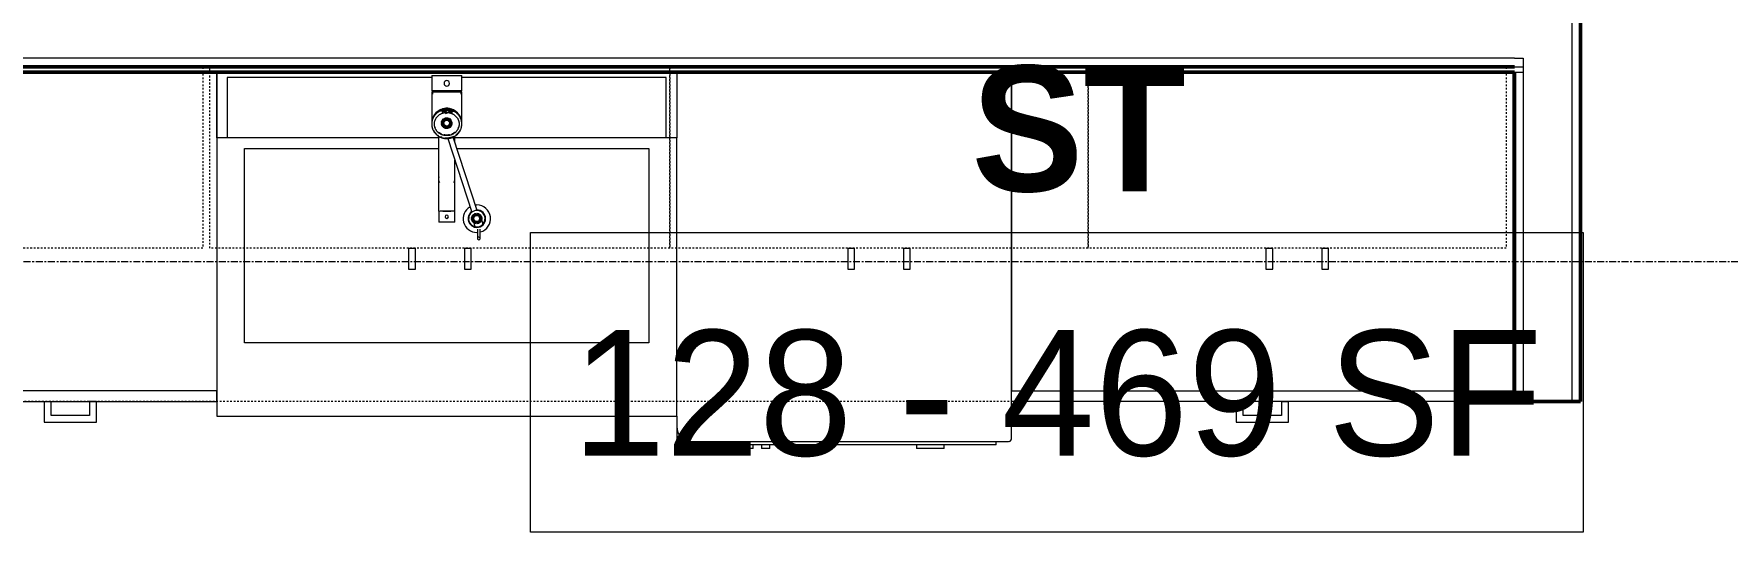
# Model space of a CAD drawing. Header units: inches. Extents: x -4266 to -1814, y 9706 to 12441.
# Drawn here: x -3291.8 to -3170.4, y 10147.8 to 10183.5 of the extents above; entities that cross this region are included whole.
import ezdxf

# ---------------------------------------------------------------- set-up
doc = ezdxf.new("R2010")
doc.units = ezdxf.units.IN
doc.header["$MEASUREMENT"] = 0
doc.linetypes.add('Dash', pattern=[0.25, 0.125, -0.125])
doc.linetypes.add('Grid Line 1_2_', pattern=[0.875, 0.5, -0.125, 0.125, -0.125])
for name, color, linetype, lineweight in [('A-AREA-IDEN', 2, 'Continuous', 9), ('A-GENM-2', 7, 'Continuous', 9), ('A-GENM-3', 250, 'Continuous', 50), ('A-WALL-3', 250, 'Continuous', 50), ('A-WALL-4', 10, 'Continuous', 13), ('P-SANR-FIXT-2', 7, 'Continuous', 9), ('Q-CASE-2', 7, 'Continuous', 9), ('Q-CASE-4', 7, 'Dash', 9), ('Q-CASE-HDLN-1', 7, 'Dash', 9), ('Q-SPCQ-2', 7, 'Continuous', 9), ('S-GRID-1', 1, 'Grid Line 1_2_', 9)]:
    doc.layers.add(name, color=color, linetype=linetype, lineweight=lineweight)
doc.styles.add('Century Gothic', font='ufonts.com_century-gothic.ttf', dxfattribs={"height": 9})
doc.styles.add('Century Gothic_B', font='GOTHICB.TTF', dxfattribs={"height": 9})

msp = doc.modelspace()

# ---------------------------------------------------------------- linework, layer by layer
at = {"layer": 'A-AREA-IDEN', "flags": 128}
msp.add_lwpolyline([(-3256.21428, 10169.28047), (-3180.70877, 10169.28047), (-3180.70877, 10147.78441), (-3256.21428, 10147.78441)], close=True, dxfattribs=at)
at = {"layer": 'A-GENM-2'}
for p, q in [((-3263.30641, 10180.55263), (-3263.30641, 10179.44968)), ((-3263.30641, 10180.55263), (-3261.14106, 10180.55263)), ((-3261.14106, 10179.44968), (-3261.14106, 10180.55263)), ((-3261.14106, 10179.44968), (-3263.30641, 10179.44968)), ((-3263.30641, 10179.37153), (-3263.30641, 10177.10775)), ((-3263.30641, 10179.37153), (-3261.14106, 10179.37153)), ((-3263.24736, 10179.44968), (-3263.24736, 10179.20919)), ((-3261.20011, 10179.20919), (-3261.20011, 10179.44968)), ((-3261.14106, 10177.10775), (-3261.14106, 10179.37153)), ((-3262.22374, 10177.93995), (-3262.1881, 10177.93928)), ((-3262.84255, 10176.26331), (-3262.80661, 10176.24052)), ((-3262.81429, 10176.20788), (-3262.81429, 10170.80853)), ((-3262.14266, 10176.03574), (-3260.42226, 10170.74088)), ((-3260.0485, 10170.86463), (-3261.76169, 10176.13728)), ((-3261.63319, 10175.74177), (-3261.63319, 10176.20788)), ((-3261.63319, 10170.80853), (-3261.63319, 10174.47597)), ((-3262.81429, 10173.13295), (-3262.81429, 10172.21581)), ((-3261.63319, 10172.21581), (-3261.63319, 10173.13295)), ((-3262.79417, 10170.80853), (-3262.81429, 10170.80853)), ((-3262.7946, 10170.80853), (-3262.7946, 10170.02113)), ((-3262.64132, 10170.80853), (-3262.72055, 10170.80853)), ((-3262.51901, 10170.80853), (-3262.62869, 10170.80853)), ((-3262.37658, 10170.80853), (-3262.50971, 10170.80853)), ((-3262.50917, 10170.80853), (-3262.37682, 10170.80853)), ((-3262.07587, 10170.80853), (-3262.3716, 10170.80853)), ((-3262.37149, 10170.80853), (-3262.07599, 10170.80853)), ((-3261.93776, 10170.80853), (-3262.07089, 10170.80853)), ((-3262.07065, 10170.80853), (-3261.9383, 10170.80853)), ((-3261.81878, 10170.80853), (-3261.92846, 10170.80853)), ((-3261.72692, 10170.80853), (-3261.80615, 10170.80853)), ((-3261.63319, 10170.80853), (-3261.7123, 10170.80853)), ((-3261.65287, 10170.02113), (-3261.65287, 10170.80853)), ((-3261.65287, 10170.02113), (-3262.7946, 10170.02113)), ((-3260.18059, 10169.69714), (-3260.31398, 10170.11977)), ((-3260.02263, 10169.52916), (-3260.02263, 10168.86402)), ((-3259.82578, 10168.86402), (-3259.82578, 10169.52916)), ((-3259.81574, 10170.27701), (-3259.76383, 10170.29339)), ((-3259.76383, 10170.29339), (-3259.63155, 10169.87424))]:
    msp.add_line(p, q, dxfattribs=at)
at = {"layer": 'A-GENM-2', "flags": 128}
for points in [[(-3262.22374, 10178.1368), (-3262.26682, 10178.13599), (-3262.30983, 10178.13354), (-3262.35271, 10178.12948), (-3262.39539, 10178.12379), (-3262.4378, 10178.11649), (-3262.47988, 10178.10759), (-3262.52156, 10178.09711), (-3262.56278, 10178.08506), (-3262.60346, 10178.07145), (-3262.64356, 10178.05631), (-3262.68299, 10178.03965), (-3262.72171, 10178.02152), (-3262.75965, 10178.00192), (-3262.79675, 10177.98089), (-3262.83295, 10177.95847), (-3262.86819, 10177.93468), (-3262.90241, 10177.90957), (-3262.93557, 10177.88316), (-3262.9676, 10177.85551), (-3262.99845, 10177.82665), (-3263.02808, 10177.79662), (-3263.05644, 10177.76548), (-3263.08347, 10177.73328), (-3263.10913, 10177.70005), (-3263.13338, 10177.66586), (-3263.15618, 10177.63076), (-3263.17749, 10177.59481), (-3263.19727, 10177.55806), (-3263.2155, 10177.52057), (-3263.23213, 10177.4824), (-3263.24714, 10177.44361), (-3263.2605, 10177.40427), (-3263.2722, 10177.36445), (-3263.2822, 10177.3242), (-3263.29049, 10177.28359), (-3263.29707, 10177.24269), (-3263.30191, 10177.20156), (-3263.305, 10177.16028), (-3263.30635, 10177.11892), (-3263.30641, 10177.10775)], [(-3262.22374, 10178.09542), (-3262.26682, 10178.0946), (-3262.30983, 10178.09216), (-3262.35271, 10178.08809), (-3262.39539, 10178.08241), (-3262.4378, 10178.07511), (-3262.47988, 10178.06621), (-3262.52156, 10178.05573), (-3262.56278, 10178.04367), (-3262.60346, 10178.03007), (-3262.64356, 10178.01492), (-3262.68299, 10177.99827), (-3262.72171, 10177.98013), (-3262.75965, 10177.96054), (-3262.79675, 10177.93951), (-3262.83295, 10177.91709), (-3262.86819, 10177.8933), (-3262.90241, 10177.86819), (-3262.93557, 10177.84178), (-3262.9676, 10177.81413), (-3262.99845, 10177.78526), (-3263.02808, 10177.75524), (-3263.05644, 10177.7241), (-3263.08347, 10177.69189), (-3263.10913, 10177.65867), (-3263.13338, 10177.62448), (-3263.15618, 10177.58938), (-3263.17749, 10177.55343), (-3263.19727, 10177.51667), (-3263.2155, 10177.47918), (-3263.23213, 10177.44102), (-3263.24714, 10177.40223), (-3263.2605, 10177.36289), (-3263.2722, 10177.32306), (-3263.2822, 10177.28281), (-3263.29049, 10177.2422), (-3263.29707, 10177.2013), (-3263.30191, 10177.16018), (-3263.305, 10177.1189), (-3263.30635, 10177.07754), (-3263.30641, 10177.06637)], [(-3262.22374, 10178.19042), (-3262.26703, 10178.18956), (-3262.31026, 10178.18696), (-3262.35335, 10178.18264), (-3262.39623, 10178.1766), (-3262.43883, 10178.16884), (-3262.48109, 10178.15939), (-3262.52294, 10178.14826), (-3262.56431, 10178.13546), (-3262.60514, 10178.12102), (-3262.64535, 10178.10496), (-3262.68489, 10178.0873), (-3262.72369, 10178.06808), (-3262.7617, 10178.04732), (-3262.79884, 10178.02505), (-3262.83506, 10178.00132), (-3262.87031, 10177.97616), (-3262.90452, 10177.94961), (-3262.93764, 10177.92171), (-3262.96962, 10177.89251), (-3263.0004, 10177.86206), (-3263.02994, 10177.83039), (-3263.0582, 10177.79758), (-3263.08512, 10177.76365), (-3263.11066, 10177.72868), (-3263.13478, 10177.69272), (-3263.15744, 10177.65582), (-3263.17861, 10177.61804), (-3263.19825, 10177.57945), (-3263.21634, 10177.5401), (-3263.23283, 10177.50006), (-3263.24772, 10177.4594), (-3263.26096, 10177.41817)], [(-3262.87031, 10177.97616), (-3262.90452, 10177.94961), (-3262.93764, 10177.92171), (-3262.96962, 10177.89251), (-3263.0004, 10177.86206), (-3263.02994, 10177.83039), (-3263.0582, 10177.79758), (-3263.08512, 10177.76365), (-3263.11066, 10177.72868), (-3263.13478, 10177.69272), (-3263.15744, 10177.65582), (-3263.17861, 10177.61804), (-3263.19825, 10177.57945), (-3263.21634, 10177.5401), (-3263.23283, 10177.50006)], [(-3262.87031, 10177.97616), (-3262.90452, 10177.94961), (-3262.93764, 10177.92171), (-3262.96962, 10177.89251), (-3263.0004, 10177.86206), (-3263.02994, 10177.83039), (-3263.0582, 10177.79758), (-3263.08512, 10177.76365), (-3263.11066, 10177.72868), (-3263.13478, 10177.69272), (-3263.15744, 10177.65582), (-3263.17861, 10177.61804), (-3263.19825, 10177.57945), (-3263.21634, 10177.5401), (-3263.23283, 10177.50006)], [(-3262.87031, 10177.97616), (-3262.90452, 10177.94961), (-3262.93764, 10177.92171), (-3262.96962, 10177.89251), (-3263.0004, 10177.86206), (-3263.02994, 10177.83039), (-3263.0582, 10177.79758), (-3263.08512, 10177.76365), (-3263.11066, 10177.72868), (-3263.13478, 10177.69272), (-3263.15744, 10177.65582), (-3263.17861, 10177.61804), (-3263.19825, 10177.57945), (-3263.21634, 10177.5401), (-3263.23283, 10177.50006)], [(-3262.87031, 10177.97616), (-3262.90452, 10177.94961), (-3262.93764, 10177.92171), (-3262.96962, 10177.89251), (-3263.0004, 10177.86206), (-3263.02994, 10177.83039), (-3263.0582, 10177.79758), (-3263.08512, 10177.76365), (-3263.11066, 10177.72868), (-3263.13478, 10177.69272), (-3263.15744, 10177.65582), (-3263.17861, 10177.61804), (-3263.19825, 10177.57945), (-3263.21634, 10177.5401), (-3263.23283, 10177.50006)], [(-3262.87031, 10177.97616), (-3262.90452, 10177.94961), (-3262.93764, 10177.92171), (-3262.96962, 10177.89251), (-3263.0004, 10177.86206), (-3263.02994, 10177.83039), (-3263.0582, 10177.79758), (-3263.08512, 10177.76365), (-3263.11066, 10177.72868), (-3263.13478, 10177.69272), (-3263.15744, 10177.65582), (-3263.17861, 10177.61804), (-3263.19825, 10177.57945), (-3263.21634, 10177.5401), (-3263.23283, 10177.50006)], [(-3263.10956, 10177.06637), (-3263.10886, 10177.09942), (-3263.10677, 10177.13242), (-3263.10328, 10177.16532), (-3263.09839, 10177.19807), (-3263.09213, 10177.23062), (-3263.08449, 10177.26292), (-3263.07549, 10177.29491), (-3263.06514, 10177.32655), (-3263.05345, 10177.3578), (-3263.04044, 10177.38859), (-3263.02613, 10177.41889), (-3263.01054, 10177.44864), (-3262.9937, 10177.47779), (-3262.97562, 10177.50631), (-3262.95633, 10177.53414), (-3262.93587, 10177.56124), (-3262.91426, 10177.58756), (-3262.89154, 10177.61307), (-3262.86774, 10177.63772), (-3262.8429, 10177.66146), (-3262.81705, 10177.68427), (-3262.79024, 10177.70609), (-3262.76251, 10177.7269), (-3262.7339, 10177.74666), (-3262.70445, 10177.76533), (-3262.67422, 10177.78288), (-3262.64325, 10177.79929), (-3262.6116, 10177.81453), (-3262.57931, 10177.82856), (-3262.54643, 10177.84137), (-3262.51302, 10177.85292), (-3262.47914, 10177.86322), (-3262.44483, 10177.87222), (-3262.41016, 10177.87992), (-3262.37519, 10177.88631), (-3262.33996, 10177.89137), (-3262.30454, 10177.8951), (-3262.26899, 10177.89748), (-3262.23336, 10177.89852), (-3262.22374, 10177.89857)], [(-3262.22374, 10178.19042), (-3262.26703, 10178.18956), (-3262.31026, 10178.18696), (-3262.35335, 10178.18264), (-3262.39623, 10178.1766), (-3262.43883, 10178.16884), (-3262.48109, 10178.15939), (-3262.52294, 10178.14826), (-3262.56431, 10178.13546), (-3262.60514, 10178.12102), (-3262.64535, 10178.10496), (-3262.68489, 10178.0873), (-3262.72369, 10178.06808), (-3262.7617, 10178.04732), (-3262.79884, 10178.02505), (-3262.83506, 10178.00132)], [(-3262.22374, 10178.19042), (-3262.26703, 10178.18956), (-3262.31026, 10178.18696), (-3262.35335, 10178.18264), (-3262.39623, 10178.1766), (-3262.43883, 10178.16884), (-3262.48109, 10178.15939), (-3262.52294, 10178.14826), (-3262.56431, 10178.13546), (-3262.60514, 10178.12102), (-3262.64535, 10178.10496), (-3262.68489, 10178.0873), (-3262.72369, 10178.06808), (-3262.7617, 10178.04732), (-3262.79884, 10178.02505), (-3262.83506, 10178.00132)], [(-3262.22374, 10178.19042), (-3262.26703, 10178.18956), (-3262.31026, 10178.18696), (-3262.35335, 10178.18264), (-3262.39623, 10178.1766), (-3262.43883, 10178.16884), (-3262.48109, 10178.15939), (-3262.52294, 10178.14826), (-3262.56431, 10178.13546), (-3262.60514, 10178.12102), (-3262.64535, 10178.10496), (-3262.68489, 10178.0873), (-3262.72369, 10178.06808), (-3262.7617, 10178.04732), (-3262.79884, 10178.02505), (-3262.83506, 10178.00132)], [(-3262.22374, 10178.19042), (-3262.26703, 10178.18956), (-3262.31026, 10178.18696), (-3262.35335, 10178.18264), (-3262.39623, 10178.1766), (-3262.43883, 10178.16884), (-3262.48109, 10178.15939), (-3262.52294, 10178.14826), (-3262.56431, 10178.13546), (-3262.60514, 10178.12102), (-3262.64535, 10178.10496), (-3262.68489, 10178.0873), (-3262.72369, 10178.06808), (-3262.7617, 10178.04732), (-3262.79884, 10178.02505), (-3262.83506, 10178.00132)], [(-3262.22374, 10178.19042), (-3262.26703, 10178.18956), (-3262.31026, 10178.18696), (-3262.35335, 10178.18264), (-3262.39623, 10178.1766), (-3262.43883, 10178.16884), (-3262.48109, 10178.15939), (-3262.52294, 10178.14826), (-3262.56431, 10178.13546), (-3262.60514, 10178.12102), (-3262.64535, 10178.10496), (-3262.68489, 10178.0873), (-3262.72369, 10178.06808), (-3262.7617, 10178.04732), (-3262.79884, 10178.02505), (-3262.83506, 10178.00132)], [(-3262.30454, 10177.93648), (-3262.26899, 10177.93886), (-3262.23336, 10177.9399), (-3262.22374, 10177.93995)], [(-3261.1924, 10177.43721), (-3261.2064, 10177.47818), (-3261.22203, 10177.51857), (-3261.23926, 10177.5583), (-3261.25807, 10177.59731), (-3261.27842, 10177.63553), (-3261.30028, 10177.67291), (-3261.32362, 10177.70939), (-3261.3484, 10177.7449), (-3261.37458, 10177.7794), (-3261.40211, 10177.81282), (-3261.43097, 10177.84511), (-3261.46109, 10177.87622), (-3261.49243, 10177.90611), (-3261.52494, 10177.93471), (-3261.55857, 10177.962), (-3261.59326, 10177.98791), (-3261.62896, 10178.01242), (-3261.66562, 10178.03548), (-3261.70316, 10178.05706), (-3261.74154, 10178.07712), (-3261.78069, 10178.09562), (-3261.82055, 10178.11255), (-3261.86105, 10178.12787), (-3261.90214, 10178.14156), (-3261.94374, 10178.15359), (-3261.98578, 10178.16395), (-3262.02821, 10178.17262), (-3262.07095, 10178.17959), (-3262.11393, 10178.18484), (-3262.15709, 10178.18837), (-3262.20036, 10178.19017), (-3262.22374, 10178.19042)], [(-3261.59326, 10177.98791), (-3261.62896, 10178.01242), (-3261.66562, 10178.03548), (-3261.70316, 10178.05706), (-3261.74154, 10178.07712), (-3261.78069, 10178.09562), (-3261.82055, 10178.11255), (-3261.86105, 10178.12787), (-3261.90214, 10178.14156), (-3261.94374, 10178.15359), (-3261.98578, 10178.16395), (-3262.02821, 10178.17262), (-3262.07095, 10178.17959), (-3262.11393, 10178.18484), (-3262.15709, 10178.18837), (-3262.20036, 10178.19017), (-3262.22374, 10178.19042)], [(-3261.59326, 10177.98791), (-3261.62896, 10178.01242), (-3261.66562, 10178.03548), (-3261.70316, 10178.05706), (-3261.74154, 10178.07712), (-3261.78069, 10178.09562), (-3261.82055, 10178.11255), (-3261.86105, 10178.12787), (-3261.90214, 10178.14156), (-3261.94374, 10178.15359), (-3261.98578, 10178.16395), (-3262.02821, 10178.17262), (-3262.07095, 10178.17959), (-3262.11393, 10178.18484), (-3262.15709, 10178.18837), (-3262.20036, 10178.19017), (-3262.22374, 10178.19042)], [(-3261.59326, 10177.98791), (-3261.62896, 10178.01242), (-3261.66562, 10178.03548), (-3261.70316, 10178.05706), (-3261.74154, 10178.07712), (-3261.78069, 10178.09562), (-3261.82055, 10178.11255), (-3261.86105, 10178.12787), (-3261.90214, 10178.14156), (-3261.94374, 10178.15359), (-3261.98578, 10178.16395), (-3262.02821, 10178.17262), (-3262.07095, 10178.17959), (-3262.11393, 10178.18484), (-3262.15709, 10178.18837), (-3262.20036, 10178.19017), (-3262.22374, 10178.19042)], [(-3261.59326, 10177.98791), (-3261.62896, 10178.01242), (-3261.66562, 10178.03548), (-3261.70316, 10178.05706), (-3261.74154, 10178.07712), (-3261.78069, 10178.09562), (-3261.82055, 10178.11255), (-3261.86105, 10178.12787), (-3261.90214, 10178.14156), (-3261.94374, 10178.15359), (-3261.98578, 10178.16395), (-3262.02821, 10178.17262), (-3262.07095, 10178.17959), (-3262.11393, 10178.18484), (-3262.15709, 10178.18837), (-3262.20036, 10178.19017), (-3262.22374, 10178.19042)], [(-3261.59326, 10177.98791), (-3261.62896, 10178.01242), (-3261.66562, 10178.03548), (-3261.70316, 10178.05706), (-3261.74154, 10178.07712), (-3261.78069, 10178.09562), (-3261.82055, 10178.11255), (-3261.86105, 10178.12787), (-3261.90214, 10178.14156), (-3261.94374, 10178.15359), (-3261.98578, 10178.16395), (-3262.02821, 10178.17262), (-3262.07095, 10178.17959), (-3262.11393, 10178.18484), (-3262.15709, 10178.18837), (-3262.20036, 10178.19017), (-3262.22374, 10178.19042)], [(-3261.14106, 10177.10775), (-3261.14193, 10177.14912), (-3261.14456, 10177.19043), (-3261.14893, 10177.23161), (-3261.15503, 10177.27257), (-3261.16287, 10177.31327), (-3261.17241, 10177.35362), (-3261.18365, 10177.39357), (-3261.19656, 10177.43305), (-3261.21113, 10177.47199), (-3261.22733, 10177.51033), (-3261.24513, 10177.54801), (-3261.26449, 10177.58497), (-3261.28539, 10177.62114), (-3261.30779, 10177.65648), (-3261.33166, 10177.69092), (-3261.35694, 10177.72441), (-3261.38361, 10177.75689), (-3261.41161, 10177.78833), (-3261.4409, 10177.81866), (-3261.47143, 10177.84783), (-3261.50315, 10177.87582), (-3261.53601, 10177.90257), (-3261.56995, 10177.92803), (-3261.60492, 10177.95218), (-3261.64086, 10177.97498), (-3261.67772, 10177.99638), (-3261.71544, 10178.01637), (-3261.75396, 10178.0349), (-3261.7932, 10178.05196), (-3261.83313, 10178.06751), (-3261.87366, 10178.08153), (-3261.91474, 10178.09401), (-3261.9563, 10178.10492), (-3261.99828, 10178.11425), (-3262.0406, 10178.12198), (-3262.08322, 10178.1281), (-3262.12605, 10178.1326), (-3262.16904, 10178.13549), (-3262.21211, 10178.13674), (-3262.22374, 10178.1368)], [(-3261.14106, 10177.06637), (-3261.14193, 10177.10774), (-3261.14456, 10177.14905), (-3261.14893, 10177.19022), (-3261.15503, 10177.23119), (-3261.16287, 10177.27188), (-3261.17241, 10177.31224), (-3261.18365, 10177.35219), (-3261.19656, 10177.39166), (-3261.21113, 10177.43061), (-3261.22733, 10177.46895), (-3261.24513, 10177.50663), (-3261.26449, 10177.54358), (-3261.28539, 10177.57976), (-3261.30779, 10177.61509), (-3261.33166, 10177.64953), (-3261.35694, 10177.68302), (-3261.38361, 10177.71551), (-3261.41161, 10177.74694), (-3261.4409, 10177.77727), (-3261.47143, 10177.80645), (-3261.50315, 10177.83444), (-3261.53601, 10177.86118), (-3261.56995, 10177.88665), (-3261.60492, 10177.9108), (-3261.64086, 10177.9336), (-3261.67772, 10177.955), (-3261.71544, 10177.97499), (-3261.75396, 10177.99352), (-3261.7932, 10178.01058), (-3261.83313, 10178.02613), (-3261.87366, 10178.04015), (-3261.91474, 10178.05263), (-3261.9563, 10178.06354), (-3261.99828, 10178.07286), (-3262.0406, 10178.08059), (-3262.08322, 10178.08672), (-3262.12605, 10178.09122), (-3262.16904, 10178.0941), (-3262.21211, 10178.09536), (-3262.22374, 10178.09542)], [(-3262.22374, 10177.89857), (-3262.1881, 10177.89789), (-3262.15252, 10177.89587), (-3262.11706, 10177.89251), (-3262.08177, 10177.88781), (-3262.04672, 10177.88178), (-3262.01197, 10177.87443), (-3261.97756, 10177.86577), (-3261.94355, 10177.85583), (-3261.91001, 10177.84461), (-3261.87699, 10177.83214), (-3261.84453, 10177.81843), (-3261.8127, 10177.80352), (-3261.78154, 10177.78743), (-3261.75111, 10177.77018), (-3261.72144, 10177.7518), (-3261.6926, 10177.73234), (-3261.66463, 10177.71181), (-3261.63757, 10177.69025), (-3261.61145, 10177.66771), (-3261.58634, 10177.64422), (-3261.56225, 10177.61981), (-3261.53923, 10177.59453), (-3261.51732, 10177.56842), (-3261.49655, 10177.54153), (-3261.47694, 10177.51389), (-3261.45854, 10177.48555), (-3261.44135, 10177.45657), (-3261.42542, 10177.42697), (-3261.41077, 10177.39682), (-3261.39741, 10177.36616), (-3261.38536, 10177.33503), (-3261.37464, 10177.30349), (-3261.36528, 10177.27158), (-3261.35727, 10177.23936), (-3261.35063, 10177.20688), (-3261.34538, 10177.17418), (-3261.34151, 10177.14131), (-3261.33904, 10177.10833), (-3261.33796, 10177.07529), (-3261.33791, 10177.06637)], [(-3261.22203, 10177.51857), (-3261.23926, 10177.5583), (-3261.25807, 10177.59731), (-3261.27842, 10177.63553), (-3261.30028, 10177.67291), (-3261.32362, 10177.70939), (-3261.3484, 10177.7449), (-3261.37458, 10177.7794), (-3261.40211, 10177.81282), (-3261.43097, 10177.84511), (-3261.46109, 10177.87622), (-3261.49243, 10177.90611), (-3261.52494, 10177.93471), (-3261.55857, 10177.962)], [(-3261.22203, 10177.51857), (-3261.23926, 10177.5583), (-3261.25807, 10177.59731), (-3261.27842, 10177.63553), (-3261.30028, 10177.67291), (-3261.32362, 10177.70939), (-3261.3484, 10177.7449), (-3261.37458, 10177.7794), (-3261.40211, 10177.81282), (-3261.43097, 10177.84511), (-3261.46109, 10177.87622), (-3261.49243, 10177.90611), (-3261.52494, 10177.93471), (-3261.55857, 10177.962)], [(-3261.22203, 10177.51857), (-3261.23926, 10177.5583), (-3261.25807, 10177.59731), (-3261.27842, 10177.63553), (-3261.30028, 10177.67291), (-3261.32362, 10177.70939), (-3261.3484, 10177.7449), (-3261.37458, 10177.7794), (-3261.40211, 10177.81282), (-3261.43097, 10177.84511), (-3261.46109, 10177.87622), (-3261.49243, 10177.90611), (-3261.52494, 10177.93471), (-3261.55857, 10177.962)], [(-3261.22203, 10177.51857), (-3261.23926, 10177.5583), (-3261.25807, 10177.59731), (-3261.27842, 10177.63553), (-3261.30028, 10177.67291), (-3261.32362, 10177.70939), (-3261.3484, 10177.7449), (-3261.37458, 10177.7794), (-3261.40211, 10177.81282), (-3261.43097, 10177.84511), (-3261.46109, 10177.87622), (-3261.49243, 10177.90611), (-3261.52494, 10177.93471), (-3261.55857, 10177.962)], [(-3261.22203, 10177.51857), (-3261.23926, 10177.5583), (-3261.25807, 10177.59731), (-3261.27842, 10177.63553), (-3261.30028, 10177.67291), (-3261.32362, 10177.70939), (-3261.3484, 10177.7449), (-3261.37458, 10177.7794), (-3261.40211, 10177.81282), (-3261.43097, 10177.84511), (-3261.46109, 10177.87622), (-3261.49243, 10177.90611), (-3261.52494, 10177.93471), (-3261.55857, 10177.962)], [(-3263.30641, 10177.10775), (-3263.30554, 10177.06637), (-3263.30291, 10177.02506), (-3263.29855, 10176.98389), (-3263.29244, 10176.94292), (-3263.28461, 10176.90223), (-3263.27506, 10176.86187), (-3263.26382, 10176.82192), (-3263.25091, 10176.78245)], [(-3263.30641, 10177.06637), (-3263.30554, 10177.02499), (-3263.30291, 10176.98368), (-3263.29855, 10176.94251), (-3263.29244, 10176.90154), (-3263.28461, 10176.86085), (-3263.27506, 10176.82049), (-3263.26382, 10176.78054), (-3263.25091, 10176.74107), (-3263.23634, 10176.70212), (-3263.22014, 10176.66378), (-3263.20235, 10176.6261), (-3263.18298, 10176.58915), (-3263.16208, 10176.55297), (-3263.13968, 10176.51764), (-3263.11582, 10176.4832), (-3263.09053, 10176.44971), (-3263.06386, 10176.41722), (-3263.03586, 10176.38579), (-3263.00657, 10176.35546), (-3262.97604, 10176.32628), (-3262.94432, 10176.29829), (-3262.91147, 10176.27155), (-3262.87753, 10176.24608), (-3262.84255, 10176.22193), (-3262.80661, 10176.19913), (-3262.76975, 10176.17773), (-3262.73203, 10176.15774), (-3262.69352, 10176.13921), (-3262.65427, 10176.12215), (-3262.61435, 10176.1066), (-3262.57381, 10176.09258), (-3262.53274, 10176.0801), (-3262.49118, 10176.06919), (-3262.4492, 10176.05987), (-3262.40687, 10176.05214), (-3262.36426, 10176.04601), (-3262.32142, 10176.04151), (-3262.27844, 10176.03863), (-3262.23537, 10176.03737), (-3262.22374, 10176.03731)], [(-3263.27254, 10177.37644), (-3263.28245, 10177.33429), (-3263.29066, 10177.29177), (-3263.29717, 10177.24895), (-3263.30195, 10177.20592), (-3263.30502, 10177.16272), (-3263.30635, 10177.11944), (-3263.30595, 10177.07613), (-3263.30382, 10177.03288), (-3263.29996, 10176.98975), (-3263.29439, 10176.94681), (-3263.28709, 10176.90412), (-3263.2781, 10176.86176), (-3263.26742, 10176.81979), (-3263.25507, 10176.77829)], [(-3263.27254, 10177.37644), (-3263.28245, 10177.33429), (-3263.29066, 10177.29177), (-3263.29717, 10177.24895), (-3263.30195, 10177.20592), (-3263.30502, 10177.16272), (-3263.30635, 10177.11944), (-3263.30595, 10177.07613), (-3263.30382, 10177.03288), (-3263.29996, 10176.98975), (-3263.29439, 10176.94681), (-3263.28709, 10176.90412), (-3263.2781, 10176.86176), (-3263.26742, 10176.81979), (-3263.25507, 10176.77829)], [(-3263.27254, 10177.37644), (-3263.28245, 10177.33429), (-3263.29066, 10177.29177), (-3263.29717, 10177.24895), (-3263.30195, 10177.20592), (-3263.30502, 10177.16272), (-3263.30635, 10177.11944), (-3263.30595, 10177.07613), (-3263.30382, 10177.03288), (-3263.29996, 10176.98975), (-3263.29439, 10176.94681), (-3263.28709, 10176.90412), (-3263.2781, 10176.86176), (-3263.26742, 10176.81979), (-3263.25507, 10176.77829)], [(-3263.27254, 10177.37644), (-3263.28245, 10177.33429), (-3263.29066, 10177.29177), (-3263.29717, 10177.24895), (-3263.30195, 10177.20592), (-3263.30502, 10177.16272), (-3263.30635, 10177.11944), (-3263.30595, 10177.07613), (-3263.30382, 10177.03288), (-3263.29996, 10176.98975), (-3263.29439, 10176.94681), (-3263.28709, 10176.90412), (-3263.2781, 10176.86176), (-3263.26742, 10176.81979), (-3263.25507, 10176.77829)], [(-3263.27254, 10177.37644), (-3263.28245, 10177.33429), (-3263.29066, 10177.29177), (-3263.29717, 10177.24895), (-3263.30195, 10177.20592), (-3263.30502, 10177.16272), (-3263.30635, 10177.11944), (-3263.30595, 10177.07613), (-3263.30382, 10177.03288), (-3263.29996, 10176.98975), (-3263.29439, 10176.94681), (-3263.28709, 10176.90412), (-3263.2781, 10176.86176), (-3263.26742, 10176.81979), (-3263.25507, 10176.77829)], [(-3263.27254, 10177.37644), (-3263.28245, 10177.33429), (-3263.29066, 10177.29177), (-3263.29717, 10177.24895), (-3263.30195, 10177.20592), (-3263.30502, 10177.16272), (-3263.30635, 10177.11944), (-3263.30595, 10177.07613), (-3263.30382, 10177.03288), (-3263.29996, 10176.98975), (-3263.29439, 10176.94681), (-3263.28709, 10176.90412), (-3263.2781, 10176.86176), (-3263.26742, 10176.81979), (-3263.25507, 10176.77829)], [(-3263.20821, 10176.65719), (-3263.18941, 10176.61819), (-3263.16906, 10176.57996), (-3263.1472, 10176.54258), (-3263.12386, 10176.5061), (-3263.09908, 10176.47059), (-3263.0729, 10176.4361), (-3263.04536, 10176.40268), (-3263.01651, 10176.37038), (-3262.98639, 10176.33927), (-3262.95505, 10176.30939), (-3262.92253, 10176.28078), (-3262.88891, 10176.2535), (-3262.85421, 10176.22758), (-3262.81851, 10176.20307), (-3262.78186, 10176.18001), (-3262.74431, 10176.15844), (-3262.70593, 10176.13838), (-3262.66678, 10176.11987), (-3262.62692, 10176.10294), (-3262.58642, 10176.08762), (-3262.54534, 10176.07394), (-3262.50374, 10176.0619), (-3262.46169, 10176.05154), (-3262.41926, 10176.04287), (-3262.37652, 10176.03591), (-3262.33354, 10176.03065), (-3262.29038, 10176.02712), (-3262.24711, 10176.02532), (-3262.22374, 10176.02507)], [(-3263.20821, 10176.65719), (-3263.18941, 10176.61819), (-3263.16906, 10176.57996), (-3263.1472, 10176.54258), (-3263.12386, 10176.5061), (-3263.09908, 10176.47059), (-3263.0729, 10176.4361), (-3263.04536, 10176.40268), (-3263.01651, 10176.37038), (-3262.98639, 10176.33927), (-3262.95505, 10176.30939), (-3262.92253, 10176.28078), (-3262.88891, 10176.2535)], [(-3263.20821, 10176.65719), (-3263.18941, 10176.61819), (-3263.16906, 10176.57996), (-3263.1472, 10176.54258), (-3263.12386, 10176.5061), (-3263.09908, 10176.47059), (-3263.0729, 10176.4361), (-3263.04536, 10176.40268), (-3263.01651, 10176.37038), (-3262.98639, 10176.33927), (-3262.95505, 10176.30939), (-3262.92253, 10176.28078), (-3262.88891, 10176.2535)], [(-3263.20821, 10176.65719), (-3263.18941, 10176.61819), (-3263.16906, 10176.57996), (-3263.1472, 10176.54258), (-3263.12386, 10176.5061), (-3263.09908, 10176.47059), (-3263.0729, 10176.4361), (-3263.04536, 10176.40268), (-3263.01651, 10176.37038), (-3262.98639, 10176.33927), (-3262.95505, 10176.30939), (-3262.92253, 10176.28078), (-3262.88891, 10176.2535)], [(-3263.20821, 10176.65719), (-3263.18941, 10176.61819), (-3263.16906, 10176.57996), (-3263.1472, 10176.54258), (-3263.12386, 10176.5061), (-3263.09908, 10176.47059), (-3263.0729, 10176.4361), (-3263.04536, 10176.40268), (-3263.01651, 10176.37038), (-3262.98639, 10176.33927), (-3262.95505, 10176.30939), (-3262.92253, 10176.28078), (-3262.88891, 10176.2535)], [(-3263.20821, 10176.65719), (-3263.18941, 10176.61819), (-3263.16906, 10176.57996), (-3263.1472, 10176.54258), (-3263.12386, 10176.5061), (-3263.09908, 10176.47059), (-3263.0729, 10176.4361), (-3263.04536, 10176.40268), (-3263.01651, 10176.37038), (-3262.98639, 10176.33927), (-3262.95505, 10176.30939), (-3262.92253, 10176.28078), (-3262.88891, 10176.2535)], [(-3263.16208, 10176.59435), (-3263.13968, 10176.55902), (-3263.11582, 10176.52458), (-3263.09053, 10176.49109), (-3263.06386, 10176.4586), (-3263.03586, 10176.42717), (-3263.00657, 10176.39684), (-3262.97604, 10176.36766), (-3262.94432, 10176.33968)], [(-3262.22374, 10176.23416), (-3262.25937, 10176.23484), (-3262.29495, 10176.23686), (-3262.33041, 10176.24022), (-3262.3657, 10176.24492), (-3262.40075, 10176.25095), (-3262.43551, 10176.2583), (-3262.46992, 10176.26696), (-3262.50392, 10176.2769), (-3262.53746, 10176.28812), (-3262.57049, 10176.30059), (-3262.60294, 10176.3143), (-3262.63478, 10176.32921), (-3262.66593, 10176.3453), (-3262.69637, 10176.36255), (-3262.72603, 10176.38093), (-3262.75487, 10176.40039), (-3262.78284, 10176.42092), (-3262.80991, 10176.44248), (-3262.83602, 10176.46502), (-3262.86114, 10176.48851), (-3262.88522, 10176.51292), (-3262.90824, 10176.5382), (-3262.93015, 10176.56431), (-3262.95093, 10176.5912), (-3262.97053, 10176.61884), (-3262.98894, 10176.64718), (-3263.00612, 10176.67616), (-3263.02205, 10176.70576), (-3263.03671, 10176.73591), (-3263.05007, 10176.76657), (-3263.06211, 10176.7977), (-3263.07283, 10176.82924), (-3263.0822, 10176.86115), (-3263.0902, 10176.89337), (-3263.09684, 10176.92585), (-3263.1021, 10176.95855), (-3263.10596, 10176.99142), (-3263.10844, 10177.0244), (-3263.10951, 10177.05744), (-3263.10956, 10177.06637)], [(-3263.03671, 10176.77729), (-3263.05007, 10176.80796), (-3263.06211, 10176.83908), (-3263.06624, 10176.85124)], [(-3262.60294, 10176.35568), (-3262.63478, 10176.37059), (-3262.66593, 10176.38669), (-3262.69637, 10176.40393), (-3262.72603, 10176.42231), (-3262.75487, 10176.44178), (-3262.78284, 10176.4623), (-3262.80991, 10176.48386)], [(-3261.33791, 10177.06637), (-3261.33861, 10177.03331), (-3261.34071, 10177.00031), (-3261.3442, 10176.96741), (-3261.34908, 10176.93466), (-3261.35534, 10176.90211), (-3261.36298, 10176.86981), (-3261.37198, 10176.83782), (-3261.38234, 10176.80618), (-3261.39402, 10176.77493), (-3261.40703, 10176.74414), (-3261.42134, 10176.71384), (-3261.43693, 10176.68409), (-3261.45378, 10176.65494), (-3261.47185, 10176.62642), (-3261.49114, 10176.59859), (-3261.5116, 10176.57149), (-3261.53321, 10176.54517), (-3261.55593, 10176.51966), (-3261.57973, 10176.49501), (-3261.60457, 10176.47127), (-3261.63042, 10176.44846), (-3261.65723, 10176.42664), (-3261.68497, 10176.40583), (-3261.71358, 10176.38607), (-3261.74302, 10176.3674), (-3261.77325, 10176.34985), (-3261.80422, 10176.33344), (-3261.83588, 10176.3182), (-3261.86817, 10176.30417), (-3261.90104, 10176.29136), (-3261.93445, 10176.27981), (-3261.96834, 10176.26951), (-3262.00264, 10176.26051), (-3262.03731, 10176.25281), (-3262.07229, 10176.24642), (-3262.10752, 10176.24136), (-3262.14293, 10176.23763), (-3262.17849, 10176.23525), (-3262.21412, 10176.23421), (-3262.22374, 10176.23416)], [(-3262.22374, 10176.03731), (-3262.18066, 10176.03813), (-3262.13764, 10176.04057), (-3262.09476, 10176.04464), (-3262.05208, 10176.05032), (-3262.00967, 10176.05762), (-3261.96759, 10176.06652), (-3261.92591, 10176.077), (-3261.88469, 10176.08906), (-3261.84401, 10176.10267), (-3261.80392, 10176.11781), (-3261.76448, 10176.13446), (-3261.72576, 10176.1526), (-3261.68782, 10176.17219), (-3261.65073, 10176.19322), (-3261.61453, 10176.21564), (-3261.57929, 10176.23943), (-3261.54506, 10176.26455), (-3261.51191, 10176.29095), (-3261.47988, 10176.3186), (-3261.44902, 10176.34747), (-3261.41939, 10176.37749), (-3261.39104, 10176.40863), (-3261.36401, 10176.44084), (-3261.33834, 10176.47406), (-3261.31409, 10176.50825), (-3261.29129, 10176.54335), (-3261.26998, 10176.5793), (-3261.2502, 10176.61606), (-3261.23198, 10176.65355), (-3261.21535, 10176.69171), (-3261.20033, 10176.7305), (-3261.18697, 10176.76984), (-3261.17528, 10176.80967), (-3261.16527, 10176.84992), (-3261.15698, 10176.89053), (-3261.15041, 10176.93143), (-3261.14557, 10176.97255), (-3261.14247, 10177.01383), (-3261.14112, 10177.05519), (-3261.14106, 10177.06637)], [(-3261.63042, 10176.48985), (-3261.65723, 10176.46802), (-3261.68497, 10176.44721), (-3261.71358, 10176.42746), (-3261.74302, 10176.40878), (-3261.77325, 10176.39123), (-3261.80422, 10176.37482), (-3261.83588, 10176.35959), (-3261.86817, 10176.34555)], [(-3261.54506, 10176.30593), (-3261.51191, 10176.33233), (-3261.47988, 10176.35999), (-3261.44902, 10176.38885)], [(-3261.54296, 10176.26589), (-3261.50984, 10176.29378), (-3261.47786, 10176.32298), (-3261.44707, 10176.35344), (-3261.41753, 10176.3851), (-3261.38928, 10176.41792), (-3261.36236, 10176.45184), (-3261.33682, 10176.48681), (-3261.3127, 10176.52277), (-3261.29003, 10176.55967), (-3261.26886, 10176.59745), (-3261.24922, 10176.63604)], [(-3261.54296, 10176.26589), (-3261.50984, 10176.29378), (-3261.47786, 10176.32298), (-3261.44707, 10176.35344), (-3261.41753, 10176.3851), (-3261.38928, 10176.41792), (-3261.36236, 10176.45184), (-3261.33682, 10176.48681), (-3261.3127, 10176.52277), (-3261.29003, 10176.55967), (-3261.26886, 10176.59745), (-3261.24922, 10176.63604)], [(-3261.54296, 10176.26589), (-3261.50984, 10176.29378), (-3261.47786, 10176.32298), (-3261.44707, 10176.35344), (-3261.41753, 10176.3851), (-3261.38928, 10176.41792), (-3261.36236, 10176.45184), (-3261.33682, 10176.48681), (-3261.3127, 10176.52277), (-3261.29003, 10176.55967), (-3261.26886, 10176.59745), (-3261.24922, 10176.63604)], [(-3261.54296, 10176.26589), (-3261.50984, 10176.29378), (-3261.47786, 10176.32298), (-3261.44707, 10176.35344), (-3261.41753, 10176.3851), (-3261.38928, 10176.41792), (-3261.36236, 10176.45184), (-3261.33682, 10176.48681), (-3261.3127, 10176.52277), (-3261.29003, 10176.55967), (-3261.26886, 10176.59745), (-3261.24922, 10176.63604)], [(-3261.54296, 10176.26589), (-3261.50984, 10176.29378), (-3261.47786, 10176.32298), (-3261.44707, 10176.35344), (-3261.41753, 10176.3851), (-3261.38928, 10176.41792), (-3261.36236, 10176.45184), (-3261.33682, 10176.48681), (-3261.3127, 10176.52277), (-3261.29003, 10176.55967), (-3261.26886, 10176.59745), (-3261.24922, 10176.63604)], [(-3261.54296, 10176.26589), (-3261.50984, 10176.29378), (-3261.47786, 10176.32298), (-3261.44707, 10176.35344), (-3261.41753, 10176.3851), (-3261.38928, 10176.41792), (-3261.36236, 10176.45184), (-3261.33682, 10176.48681), (-3261.3127, 10176.52277), (-3261.29003, 10176.55967), (-3261.26886, 10176.59745), (-3261.24922, 10176.63604)], [(-3261.38234, 10176.84756), (-3261.39402, 10176.81631), (-3261.40703, 10176.78552)], [(-3261.18697, 10176.81122), (-3261.17528, 10176.85105), (-3261.16527, 10176.8913), (-3261.15698, 10176.93191), (-3261.15041, 10176.97281), (-3261.14557, 10177.01393), (-3261.14247, 10177.05521), (-3261.14112, 10177.09658), (-3261.14106, 10177.10775)], [(-3261.18651, 10176.79733), (-3261.17493, 10176.83905), (-3261.16503, 10176.88121), (-3261.15681, 10176.92373), (-3261.15031, 10176.96654), (-3261.14552, 10177.00958), (-3261.14246, 10177.05277), (-3261.14112, 10177.09606), (-3261.14152, 10177.13936), (-3261.14365, 10177.18261), (-3261.14751, 10177.22574), (-3261.15309, 10177.26869), (-3261.16038, 10177.31137), (-3261.16937, 10177.35373), (-3261.18005, 10177.3957)], [(-3261.18651, 10176.79733), (-3261.17493, 10176.83905), (-3261.16503, 10176.88121), (-3261.15681, 10176.92373), (-3261.15031, 10176.96654), (-3261.14552, 10177.00958), (-3261.14246, 10177.05277), (-3261.14112, 10177.09606), (-3261.14152, 10177.13936), (-3261.14365, 10177.18261), (-3261.14751, 10177.22574), (-3261.15309, 10177.26869), (-3261.16038, 10177.31137), (-3261.16937, 10177.35373), (-3261.18005, 10177.3957)], [(-3261.18651, 10176.79733), (-3261.17493, 10176.83905), (-3261.16503, 10176.88121), (-3261.15681, 10176.92373), (-3261.15031, 10176.96654), (-3261.14552, 10177.00958), (-3261.14246, 10177.05277), (-3261.14112, 10177.09606), (-3261.14152, 10177.13936), (-3261.14365, 10177.18261), (-3261.14751, 10177.22574), (-3261.15309, 10177.26869), (-3261.16038, 10177.31137), (-3261.16937, 10177.35373), (-3261.18005, 10177.3957)], [(-3261.18651, 10176.79733), (-3261.17493, 10176.83905), (-3261.16503, 10176.88121), (-3261.15681, 10176.92373), (-3261.15031, 10176.96654), (-3261.14552, 10177.00958), (-3261.14246, 10177.05277), (-3261.14112, 10177.09606), (-3261.14152, 10177.13936), (-3261.14365, 10177.18261), (-3261.14751, 10177.22574), (-3261.15309, 10177.26869), (-3261.16038, 10177.31137), (-3261.16937, 10177.35373), (-3261.18005, 10177.3957)], [(-3261.18651, 10176.79733), (-3261.17493, 10176.83905), (-3261.16503, 10176.88121), (-3261.15681, 10176.92373), (-3261.15031, 10176.96654), (-3261.14552, 10177.00958), (-3261.14246, 10177.05277), (-3261.14112, 10177.09606), (-3261.14152, 10177.13936), (-3261.14365, 10177.18261), (-3261.14751, 10177.22574), (-3261.15309, 10177.26869), (-3261.16038, 10177.31137), (-3261.16937, 10177.35373), (-3261.18005, 10177.3957)], [(-3261.18651, 10176.79733), (-3261.17493, 10176.83905), (-3261.16503, 10176.88121), (-3261.15681, 10176.92373), (-3261.15031, 10176.96654), (-3261.14552, 10177.00958), (-3261.14246, 10177.05277), (-3261.14112, 10177.09606), (-3261.14152, 10177.13936), (-3261.14365, 10177.18261), (-3261.14751, 10177.22574), (-3261.15309, 10177.26869), (-3261.16038, 10177.31137), (-3261.16937, 10177.35373), (-3261.18005, 10177.3957)], [(-3262.84733, 10176.22286), (-3262.81851, 10176.20307), (-3262.78186, 10176.18001), (-3262.74431, 10176.15844), (-3262.70593, 10176.13838), (-3262.66678, 10176.11987), (-3262.62692, 10176.10294), (-3262.58642, 10176.08762), (-3262.54534, 10176.07394), (-3262.50374, 10176.0619), (-3262.46169, 10176.05154), (-3262.41926, 10176.04287), (-3262.37652, 10176.03591), (-3262.33354, 10176.03065), (-3262.29038, 10176.02712), (-3262.24711, 10176.02532), (-3262.22374, 10176.02507)], [(-3262.84733, 10176.22286), (-3262.81851, 10176.20307), (-3262.78186, 10176.18001), (-3262.74431, 10176.15844), (-3262.70593, 10176.13838), (-3262.66678, 10176.11987), (-3262.62692, 10176.10294), (-3262.58642, 10176.08762), (-3262.54534, 10176.07394), (-3262.50374, 10176.0619), (-3262.46169, 10176.05154), (-3262.41926, 10176.04287), (-3262.37652, 10176.03591), (-3262.33354, 10176.03065), (-3262.29038, 10176.02712), (-3262.24711, 10176.02532), (-3262.22374, 10176.02507)], [(-3262.84733, 10176.22286), (-3262.81851, 10176.20307), (-3262.78186, 10176.18001), (-3262.74431, 10176.15844), (-3262.70593, 10176.13838), (-3262.66678, 10176.11987), (-3262.62692, 10176.10294), (-3262.58642, 10176.08762), (-3262.54534, 10176.07394), (-3262.50374, 10176.0619), (-3262.46169, 10176.05154), (-3262.41926, 10176.04287), (-3262.37652, 10176.03591), (-3262.33354, 10176.03065), (-3262.29038, 10176.02712), (-3262.24711, 10176.02532), (-3262.22374, 10176.02507)], [(-3262.84733, 10176.22286), (-3262.81851, 10176.20307), (-3262.78186, 10176.18001), (-3262.74431, 10176.15844), (-3262.70593, 10176.13838), (-3262.66678, 10176.11987), (-3262.62692, 10176.10294), (-3262.58642, 10176.08762), (-3262.54534, 10176.07394), (-3262.50374, 10176.0619), (-3262.46169, 10176.05154), (-3262.41926, 10176.04287), (-3262.37652, 10176.03591), (-3262.33354, 10176.03065), (-3262.29038, 10176.02712), (-3262.24711, 10176.02532), (-3262.22374, 10176.02507)], [(-3262.84733, 10176.22286), (-3262.81851, 10176.20307), (-3262.78186, 10176.18001), (-3262.74431, 10176.15844), (-3262.70593, 10176.13838), (-3262.66678, 10176.11987), (-3262.62692, 10176.10294), (-3262.58642, 10176.08762), (-3262.54534, 10176.07394), (-3262.50374, 10176.0619), (-3262.46169, 10176.05154), (-3262.41926, 10176.04287), (-3262.37652, 10176.03591), (-3262.33354, 10176.03065), (-3262.29038, 10176.02712), (-3262.24711, 10176.02532), (-3262.22374, 10176.02507)], [(-3262.65427, 10176.16354), (-3262.61435, 10176.14798), (-3262.57381, 10176.13396)], [(-3262.22374, 10176.27554), (-3262.25937, 10176.27622), (-3262.29495, 10176.27824), (-3262.33041, 10176.2816), (-3262.3657, 10176.2863), (-3262.40075, 10176.29234)], [(-3262.36426, 10176.0874), (-3262.32142, 10176.08289), (-3262.27844, 10176.08001), (-3262.23537, 10176.07875), (-3262.22374, 10176.07869)], [(-3262.03731, 10176.29419), (-3262.07229, 10176.2878), (-3262.10752, 10176.28274), (-3262.14293, 10176.27901), (-3262.17849, 10176.27663), (-3262.21412, 10176.27559), (-3262.22374, 10176.27554)], [(-3262.22374, 10176.02507), (-3262.18044, 10176.02594), (-3262.13721, 10176.02853), (-3262.09413, 10176.03286), (-3262.05125, 10176.0389), (-3262.00864, 10176.04665), (-3261.96638, 10176.0561), (-3261.92453, 10176.06723), (-3261.88316, 10176.08003), (-3261.84234, 10176.09447), (-3261.80212, 10176.11054), (-3261.76258, 10176.12819), (-3261.72378, 10176.14742), (-3261.68578, 10176.16818), (-3261.64863, 10176.19044), (-3261.61241, 10176.21418), (-3261.59051, 10176.22981)], [(-3262.22374, 10176.02507), (-3262.18044, 10176.02594), (-3262.13721, 10176.02853), (-3262.09413, 10176.03286), (-3262.05125, 10176.0389), (-3262.00864, 10176.04665), (-3261.96638, 10176.0561), (-3261.92453, 10176.06723), (-3261.88316, 10176.08003), (-3261.84234, 10176.09447), (-3261.80212, 10176.11054), (-3261.76258, 10176.12819), (-3261.72378, 10176.14742), (-3261.68578, 10176.16818), (-3261.64863, 10176.19044), (-3261.61241, 10176.21418)], [(-3262.22374, 10176.02507), (-3262.18044, 10176.02594), (-3262.13721, 10176.02853), (-3262.09413, 10176.03286), (-3262.05125, 10176.0389), (-3262.00864, 10176.04665), (-3261.96638, 10176.0561), (-3261.92453, 10176.06723), (-3261.88316, 10176.08003), (-3261.84234, 10176.09447), (-3261.80212, 10176.11054), (-3261.76258, 10176.12819), (-3261.72378, 10176.14742), (-3261.68578, 10176.16818), (-3261.64863, 10176.19044), (-3261.61241, 10176.21418)], [(-3262.22374, 10176.02507), (-3262.18044, 10176.02594), (-3262.13721, 10176.02853), (-3262.09413, 10176.03286), (-3262.05125, 10176.0389), (-3262.00864, 10176.04665), (-3261.96638, 10176.0561), (-3261.92453, 10176.06723), (-3261.88316, 10176.08003), (-3261.84234, 10176.09447), (-3261.80212, 10176.11054), (-3261.76258, 10176.12819), (-3261.72378, 10176.14742), (-3261.68578, 10176.16818), (-3261.64863, 10176.19044), (-3261.61241, 10176.21418)], [(-3262.22374, 10176.02507), (-3262.18044, 10176.02594), (-3262.13721, 10176.02853), (-3262.09413, 10176.03286), (-3262.05125, 10176.0389), (-3262.00864, 10176.04665), (-3261.96638, 10176.0561), (-3261.92453, 10176.06723), (-3261.88316, 10176.08003), (-3261.84234, 10176.09447), (-3261.80212, 10176.11054), (-3261.76258, 10176.12819), (-3261.72378, 10176.14742), (-3261.68578, 10176.16818), (-3261.64863, 10176.19044), (-3261.61241, 10176.21418)], [(-3262.22374, 10176.02507), (-3262.18044, 10176.02594), (-3262.13721, 10176.02853), (-3262.09413, 10176.03286), (-3262.05125, 10176.0389), (-3262.00864, 10176.04665), (-3261.96638, 10176.0561), (-3261.92453, 10176.06723), (-3261.88316, 10176.08003), (-3261.84234, 10176.09447), (-3261.80212, 10176.11054), (-3261.76258, 10176.12819), (-3261.72378, 10176.14742), (-3261.68578, 10176.16818), (-3261.64863, 10176.19044), (-3261.61241, 10176.21418)], [(-3262.22374, 10176.07869), (-3262.18066, 10176.07951), (-3262.13764, 10176.08195), (-3262.09476, 10176.08602), (-3262.05208, 10176.09171), (-3262.00967, 10176.099)], [(-3261.96759, 10176.1079), (-3261.92591, 10176.11838), (-3261.88469, 10176.13044), (-3261.84401, 10176.14405), (-3261.80392, 10176.15919), (-3261.76448, 10176.17584), (-3261.72576, 10176.19398)]]:
    msp.add_lwpolyline(points, dxfattribs=at)
at = {"layer": 'A-GENM-2'}
for centre, radius, start, end in [((-3262.22374, 10179.98618), 0.19685, 90, 270), ((-3262.22374, 10179.98618), 0.19685, 270, 90), ((-3262.22374, 10177.10775), 1.08268, 127.5889399, 159.7352493), ((-3262.22374, 10177.10775), 1.08268, 90, 125.1857747), ((-3262.22374, 10177.10775), 1.08268, 55.3366853, 90), ((-3262.22374, 10177.10775), 1.08268, 20.2647507, 52.4110601), ((-3262.22374, 10177.10775), 1.08268, 165, 195), ((-3262.22374, 10177.10775), 1.08268, 204.556362, 232.4110601), ((-3262.22374, 10177.10775), 1.08268, 307.5889399, 336.3624966), ((-3262.22374, 10177.10775), 1.08268, 345, 15), ((-3262.22374, 10177.10775), 1.08268, 235.4022278, 270), ((-3262.22374, 10177.10775), 1.08268, 270, 304.5977722), ((-3262.22374, 10170.41831), 0.11811, 90, 270), ((-3262.22374, 10170.41831), 0.11811, 270, 90), ((-3260.06427, 10170.27612), 0.98425, 120, 270), ((-3260.06427, 10170.27612), 0.62992, 125.7262222, 270), ((-3260.06427, 10170.27612), 0.59055, 90, 258.6397061), ((-3260.06427, 10170.27612), 0.98425, 90, 96.8708945), ((-3260.06427, 10170.27612), 0.98425, 285, 90), ((-3260.06427, 10170.27612), 0.62992, 270, 90), ((-3260.06427, 10170.27612), 0.59055, 317.1165352, 90), ((-3260.06427, 10170.27612), 0.59055, 258.6397061, 270), ((-3260.06427, 10170.27612), 0.59055, 270, 317.1165352), ((-3260.06427, 10170.27612), 0.98425, 270, 273.6245605)]:
    msp.add_arc(centre, radius, start, end, dxfattribs=at)
for centre, major_axis, ratio, start_param, end_param in [((-3262.22374, 10173.13295), (-0.59055, 0), 0.906307787, 6.021385919, 6.806784083), ((-3262.22374, 10173.13295), (-0.59055, 0), 0.906307787, 2.617993878, 3.403392041), ((-3259.92421, 10168.86402), (-0.09843, 0), 0.984807753, 4.71238898, 7.853981634), ((-3259.92421, 10168.86402), (-0.09843, 0), 0.984807753, 1.570796327, 4.71238898)]:
    msp.add_ellipse(centre, major_axis=major_axis, ratio=ratio, start_param=start_param, end_param=end_param, dxfattribs=at)
at = {"layer": 'A-GENM-3'}
for centre, start, end in [((-3262.23129, 10177.13168), 125.031882, 305.031882), ((-3262.23129, 10177.13168), 305.031882, 125.031882), ((-3260.07146, 10170.28821), 90, 270), ((-3260.07146, 10170.28821), 270, 90)]:
    msp.add_arc(centre, 0.29528, start, end, dxfattribs=at)
for points in [[(-3262.29521, 10178.12921), (-3262.42561, 10178.06217), (-3262.52892, 10178.00611), (-3262.60515, 10177.96101)], [(-3262.36464, 10177.90341), (-3262.3212, 10177.91586), (-3262.27423, 10177.92974), (-3262.22374, 10177.94505)], [(-3262.22374, 10178.13144), (-3262.23566, 10178.13157), (-3262.25951, 10178.13133), (-3262.28331, 10178.13008), (-3262.29521, 10178.12921)], [(-3262.15226, 10178.12921), (-3262.16416, 10178.13008), (-3262.18797, 10178.13133), (-3262.21181, 10178.13157), (-3262.22374, 10178.13144)], [(-3261.79379, 10177.93148), (-3261.87222, 10177.98077), (-3261.99171, 10178.04667), (-3262.15226, 10178.12921)]]:
    msp.add_open_spline(points, degree=3, dxfattribs=at)
at = {"layer": 'A-WALL-3'}
for p, q in [((-3180.88483, 10157.1644), (-3180.88483, 10265.56899)), ((-3310.85014, 10181.1644), (-3185.63483, 10181.1644)), ((-3185.63483, 10181.1644), (-3310.85014, 10181.1644)), ((-3310.85014, 10180.7894), (-3185.63483, 10180.7894)), ((-3185.63483, 10180.7894), (-3185.63483, 10157.1644)), ((-3185.63483, 10157.1644), (-3180.88483, 10157.1644))]:
    msp.add_line(p, q, dxfattribs=at)
at = {"layer": 'A-WALL-4'}
for p, q in [((-3181.50983, 10264.94399), (-3181.50983, 10157.1644)), ((-3185.63483, 10181.7894), (-3336.97374, 10181.7894)), ((-3185.63483, 10181.7894), (-3185.00983, 10181.7894)), ((-3185.00983, 10181.7894), (-3185.00983, 10181.1644)), ((-3185.63483, 10181.1644), (-3185.00983, 10181.1644)), ((-3185.63483, 10180.7894), (-3185.00983, 10180.7894)), ((-3185.00983, 10181.1644), (-3185.00983, 10180.7894)), ((-3185.00983, 10181.1644), (-3185.00983, 10180.7894)), ((-3185.00983, 10180.7894), (-3185.00983, 10157.1644))]:
    msp.add_line(p, q, dxfattribs=at)
at = {"layer": 'P-SANR-FIXT-2'}
for p, q in [((-3262.81096, 10176.06704), (-3278.72374, 10176.06704)), ((-3278.72374, 10176.06704), (-3278.72374, 10156.11122)), ((-3276.72374, 10161.35797), (-3276.72374, 10175.31378)), ((-3276.72374, 10175.31378), (-3262.80856, 10175.31378)), ((-3245.72374, 10176.06704), (-3261.59051, 10176.06704)), ((-3261.50118, 10175.31378), (-3247.72374, 10175.31378)), ((-3247.72374, 10175.31378), (-3247.72374, 10161.35797)), ((-3245.72374, 10156.11122), (-3245.72374, 10176.06704)), ((-3247.72374, 10161.35797), (-3276.72374, 10161.35797)), ((-3278.72374, 10156.11122), (-3245.72374, 10156.11122))]:
    msp.add_line(p, q, dxfattribs=at)
at = {"layer": 'Q-CASE-2'}
for p, q in [((-3278.72374, 10180.7894), (-3278.72374, 10157.9144)), ((-3278.72374, 10176.06704), (-3278.72374, 10180.7894)), ((-3278.72374, 10180.7894), (-3278.72374, 10176.06704)), ((-3277.97374, 10180.4144), (-3277.97374, 10176.06704)), ((-3263.30641, 10180.4144), (-3277.97374, 10180.4144)), ((-3246.47374, 10180.4144), (-3261.14106, 10180.4144)), ((-3246.47374, 10176.06704), (-3246.47374, 10180.4144)), ((-3221.72374, 10180.7894), (-3221.72374, 10157.9144)), ((-3185.72374, 10157.9144), (-3185.72374, 10180.7894)), ((-3264.96218, 10168.1644), (-3264.47374, 10168.1644)), ((-3264.96218, 10168.1644), (-3264.96218, 10166.66514)), ((-3264.47374, 10166.66514), (-3264.47374, 10168.1644)), ((-3260.96218, 10168.1644), (-3260.47374, 10168.1644)), ((-3260.96218, 10168.1644), (-3260.96218, 10166.66514)), ((-3260.47374, 10166.66514), (-3260.47374, 10168.1644)), ((-3233.46218, 10168.1644), (-3232.97374, 10168.1644)), ((-3233.46218, 10168.1644), (-3233.46218, 10166.66514)), ((-3232.97374, 10166.66514), (-3232.97374, 10168.1644)), ((-3229.46218, 10168.1644), (-3228.97374, 10168.1644)), ((-3229.46218, 10168.1644), (-3229.46218, 10166.66514)), ((-3228.97374, 10166.66514), (-3228.97374, 10168.1644)), ((-3203.46218, 10168.1644), (-3202.97374, 10168.1644)), ((-3203.46218, 10168.1644), (-3203.46218, 10166.66514)), ((-3202.97374, 10166.66514), (-3202.97374, 10168.1644)), ((-3199.46218, 10168.1644), (-3198.97374, 10168.1644)), ((-3199.46218, 10168.1644), (-3199.46218, 10166.66514)), ((-3198.97374, 10166.66514), (-3198.97374, 10168.1644)), ((-3264.96218, 10166.66514), (-3264.47374, 10166.66514)), ((-3260.96218, 10166.66514), (-3260.47374, 10166.66514)), ((-3233.46218, 10166.66514), (-3232.97374, 10166.66514)), ((-3229.46218, 10166.66514), (-3228.97374, 10166.66514)), ((-3203.46218, 10166.66514), (-3202.97374, 10166.66514)), ((-3199.46218, 10166.66514), (-3198.97374, 10166.66514)), ((-3278.72374, 10157.9144), (-3299.72374, 10157.9144)), ((-3299.72374, 10157.1644), (-3278.72374, 10157.1644)), ((-3291.09874, 10157.1644), (-3290.59936, 10157.1644)), ((-3291.09874, 10157.1644), (-3291.09874, 10155.6644)), ((-3290.59936, 10156.16377), (-3290.59936, 10157.1644)), ((-3287.34874, 10157.1644), (-3287.84811, 10157.1644)), ((-3287.84811, 10157.1644), (-3287.84811, 10156.16377)), ((-3287.34874, 10155.6644), (-3287.34874, 10157.1644)), ((-3278.72374, 10157.1644), (-3278.72374, 10157.9144)), ((-3221.72374, 10157.1644), (-3221.72374, 10157.9144)), ((-3221.72374, 10157.9144), (-3185.72374, 10157.9144)), ((-3185.72374, 10157.1644), (-3221.72374, 10157.1644)), ((-3205.59874, 10157.1644), (-3205.59874, 10155.6644)), ((-3205.09936, 10157.1644), (-3205.59874, 10157.1644)), ((-3205.09936, 10156.16377), (-3205.09936, 10157.1644)), ((-3202.34811, 10157.1644), (-3201.84874, 10157.1644)), ((-3202.34811, 10157.1644), (-3202.34811, 10156.16377)), ((-3201.84874, 10155.6644), (-3201.84874, 10157.1644)), ((-3185.72374, 10157.9144), (-3185.72374, 10157.1644)), ((-3287.84811, 10156.16377), (-3290.59936, 10156.16377)), ((-3202.34811, 10156.16377), (-3205.09936, 10156.16377)), ((-3291.09874, 10155.6644), (-3287.34874, 10155.6644)), ((-3205.59874, 10155.6644), (-3201.84874, 10155.6644))]:
    msp.add_line(p, q, dxfattribs=at)
at = {"layer": 'Q-CASE-4'}
for p, q in [((-3309.72374, 10181.1644), (-3279.72374, 10181.1644)), ((-3279.72374, 10181.1644), (-3279.72374, 10168.1644)), ((-3279.22374, 10168.1644), (-3279.22374, 10181.1644)), ((-3279.22374, 10181.1644), (-3246.22374, 10181.1644)), ((-3246.22374, 10181.1644), (-3246.22374, 10168.1644)), ((-3246.22374, 10168.1644), (-3246.22374, 10181.1644)), ((-3246.22374, 10181.1644), (-3216.22374, 10181.1644)), ((-3216.22374, 10181.1644), (-3216.22374, 10168.1644)), ((-3216.22374, 10168.1644), (-3216.22374, 10181.1644)), ((-3216.22374, 10181.1644), (-3186.22374, 10181.1644)), ((-3186.22374, 10181.1644), (-3186.22374, 10168.1644)), ((-3279.72374, 10168.1644), (-3309.72374, 10168.1644)), ((-3246.22374, 10168.1644), (-3279.22374, 10168.1644)), ((-3216.22374, 10168.1644), (-3246.22374, 10168.1644)), ((-3186.22374, 10168.1644), (-3216.22374, 10168.1644))]:
    msp.add_line(p, q, dxfattribs=at)
at = {"layer": 'Q-CASE-HDLN-1'}
msp.add_line((-3185.63483, 10157.1644), (-3321.85014, 10157.1644), dxfattribs=at)
at = {"layer": 'Q-SPCQ-2'}
for p, q in [((-3245.72374, 10180.7894), (-3245.72374, 10176.06704)), ((-3221.72374, 10154.48625), (-3221.72374, 10180.7894)), ((-3245.72374, 10156.11122), (-3245.72374, 10155.36125)), ((-3245.72374, 10155.36125), (-3245.72374, 10154.48625)), ((-3245.52689, 10154.2894), (-3244.65189, 10154.2894)), ((-3244.65189, 10154.2894), (-3221.92059, 10154.2894)), ((-3244.6308, 10154.0394), (-3244.6308, 10154.28958)), ((-3222.81668, 10154.0394), (-3244.6308, 10154.0394)), ((-3242.00763, 10154.0394), (-3242.00763, 10153.7894)), ((-3241.41708, 10153.7894), (-3242.00763, 10153.7894)), ((-3241.41708, 10153.7894), (-3241.41708, 10154.0394)), ((-3240.82653, 10154.0394), (-3240.82653, 10153.7894)), ((-3240.23598, 10153.7894), (-3240.82653, 10153.7894)), ((-3240.23598, 10153.7894), (-3240.23598, 10154.0394)), ((-3239.64543, 10154.0394), (-3239.64543, 10153.7894)), ((-3239.05487, 10153.7894), (-3239.64543, 10153.7894)), ((-3239.05487, 10153.7894), (-3239.05487, 10154.0394)), ((-3238.46432, 10154.0394), (-3238.46432, 10153.7894)), ((-3237.87377, 10153.7894), (-3238.46432, 10153.7894)), ((-3237.87377, 10153.7894), (-3237.87377, 10154.0394)), ((-3228.51628, 10154.0394), (-3228.51628, 10153.7894)), ((-3227.53203, 10153.7894), (-3228.51628, 10153.7894)), ((-3226.54778, 10153.7894), (-3227.53203, 10153.7894)), ((-3226.54778, 10153.7894), (-3226.54778, 10154.0394)), ((-3222.81668, 10154.0394), (-3222.81668, 10154.2894))]:
    msp.add_line(p, q, dxfattribs=at)
for centre, radius, start, end in [((-3244.65189, 10155.36125), 1.07185, 180, 270), ((-3245.52689, 10154.48625), 0.19685, 180, 270), ((-3221.92059, 10154.48625), 0.19685, 270, 0), ((-3221.92059, 10154.48625), 0.19685, 285, 0)]:
    msp.add_arc(centre, radius, start, end, dxfattribs=at)
at = {"layer": 'S-GRID-1'}
msp.add_line((-1814.20638, 10167.1894), (-4168.71446, 10167.1894), dxfattribs=at)

# ---------------------------------------------------------------- texts
at = {"layer": 'A-AREA-IDEN', "char_height": 9, "attachment_point": 1}
for s, insert, width, style in [('ST', (-3224.58436, 10181.24862), 14.544, 'Century Gothic_B'), ('128 - 469 SF', (-3253.21428, 10162.28047), 83.931, 'Century Gothic')]:
    msp.add_mtext(s, dxfattribs=dict(at, insert=insert, width=width, style=style))

doc.saveas('drawing.dxf')
